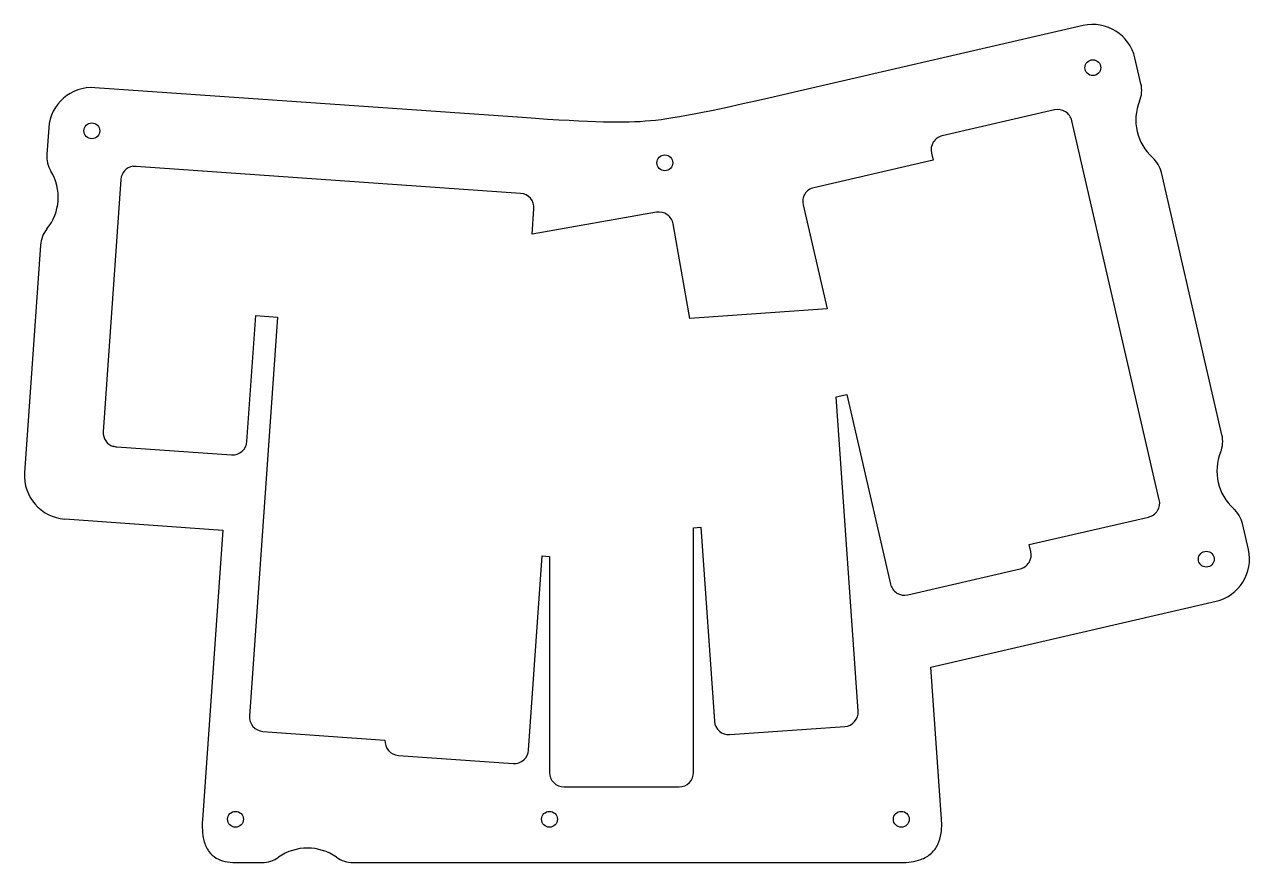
# Model space of a CAD drawing. Header units: millimetres. Extents: x -92 to 78, y -49 to 67.
import ezdxf

# ---------------------------------------------------------------- set-up
doc = ezdxf.new("R2010")
doc.units = ezdxf.units.MM
doc.layers.get('0').update_dxf_attribs({"linetype": 'CONTINUOUS'})

msp = doc.modelspace()

# ---------------------------------------------------------------- linework, layer by layer
for p, q in [((54.59, 67.15), (15.13, 58.04)), ((62.62, 59.08), (61.79, 62.66)), ((-23.28, 54.38), (-82.63, 58.53)), ((-89.04, 52.96), (-89.29, 49.3)), ((73.86, 10.36), (65.46, 46.75)), ((-90.18, 36.68), (-92.39, 5.08)), ((-86.82, -1.32), (-64.87, -2.86)), ((-64.87, -2.86), (-67.69, -43.08)), ((77.54, -5.55), (76.71, -1.97)), ((33.45, -21.89), (73.04, -12.74)), ((34.93, -43.01), (33.45, -21.89)), ((-63.1, -49), (-59.43, -49)), ((-46.78, -49), (29.34, -49))]:
    msp.add_line(p, q)
msp.add_lwpolyline([(-79.01, 45.81), (-81.46, 10.77, 0.341999), (-80.1, 8.73), (-80.1, 8.8, 0.063254), (-79.6, 8.7), (-63.64, 7.58, 0.414214), (-61.51, 9.44), (-60.29, 26.9), (-57.29, 26.69), (-61.16, -28.68, 0.414214), (-59.31, -30.81), (-42.35, -32, 0.414214), (-40.49, -34.13), (-24.53, -35.25, 0.414214), (-22.4, -33.39), (-20.52, -6.46), (-19.5, -6.53), (-19.5, -36.5, 0.414214), (-17.5, -38.5), (-1.5, -38.5, 0.414214), (0.5, -36.5), (0.5, -2.53), (1.52, -2.46), (3.4, -29.39, 0.414214), (5.53, -31.25), (21.49, -30.13, 0.414214), (23.35, -28), (20.3, 15.62), (21.77, 15.96), (27.84, -10.35, 0.414214), (30.24, -11.85), (45.83, -8.25, 0.414214), (47.33, -5.85), (47.11, -4.88), (63.67, -1.05, 0.414214), (65.17, 1.35), (53.02, 53.96, 0.414214), (50.62, 55.46), (35.03, 51.86, 0.414214), (33.53, 49.46), (33.76, 48.49), (17.19, 44.66, 0.414214), (15.7, 42.27), (19.03, 27.84), (-0.02, 26.5), (-2.34, 39.62, 0.414214), (-4.65, 41.24), (-21.9, 38.2), (-21.66, 41.74, 0.414214), (-23.51, 43.87), (-76.88, 47.6, 0.063254), (-77.38, 47.58), (-77.38, 47.64, 0.341999)], format="xyb", close=True)
for centre in [(55.94, 61.31), (-83.05, 52.55), (-3.49, 48.11), (71.69, -6.9), (-63.1, -43), (-19.5, -43), (29.34, -43)]:
    msp.add_circle(centre, 1.1)
for centre, radius, start, end in [((55.94, 61.31), 6, 13, 103), ((-83.05, 52.55), 6, 86, 176), ((58.72, 58.18), 4, -22.0968, 13), ((68.91, 54.04), 7, 157.9032, 228.0968), ((-85.3, 49.02), 4, 176, 211.0968), ((61.56, 45.85), 4, 13, 48.0968), ((-94.72, 43.34), 7, -39.0968, 31.0968), ((-86.19, 36.4), 4, 140.9032, 176), ((69.97, 9.46), 4, -22.0968, 13), ((80.16, 5.32), 7, 157.9032, 228.0968), ((-86.4, 4.66), 6, 176, 266), ((72.81, -2.87), 4, 13, 48.0968), ((71.69, -6.9), 6, -77, 13), ((-53.1, -54), 7, 54.9032, 125.0968), ((-59.43, -45), 4, 270, 305.0968), ((-46.78, -45), 4, 234.9032, 270)]:
    msp.add_arc(centre, radius, start, end)
for points, knots in [([(15.13, 58.04), (3.09, 55.26), (-1.69, 54.29), (-9.22, 53.58), (-13.21, 53.68), (-23.28, 54.38)], [0, 0, 0, 0, 3.707441, 3.707441, 7.334664, 7.334664, 7.334664, 7.334664]), ([(-67.69, -43.08), (-67.75, -44.02), (-67.73, -45.03), (-67.35, -46.49), (-67.13, -47.01), (-66.51, -47.84), (-66.17, -48.14), (-65.4, -48.6), (-64.99, -48.75), (-64.1, -48.96), (-63.59, -49), (-63.1, -49)], [0, 0, 0, 0, 0.2817157, 0.2817157, 0.4508986, 0.4508986, 0.5902628, 0.5902628, 0.7187582, 0.7187582, 0.8663558, 0.8663558, 0.8663558, 0.8663558]), ([(29.34, -49), (30.25, -49), (31.2, -48.9), (32.59, -48.39), (33.09, -48.11), (33.9, -47.37), (34.19, -46.97), (34.65, -46.02), (34.79, -45.49), (34.97, -44.31), (34.97, -43.65), (34.93, -43.01)], [0, 0, 0, 0, 0.2713915, 0.2713915, 0.4446172, 0.4446172, 0.5975916, 0.5975916, 0.7604306, 0.7604306, 0.9527083, 0.9527083, 0.9527083, 0.9527083])]:
    msp.add_open_spline(points, degree=3, knots=knots)

doc.saveas('drawing.dxf')
